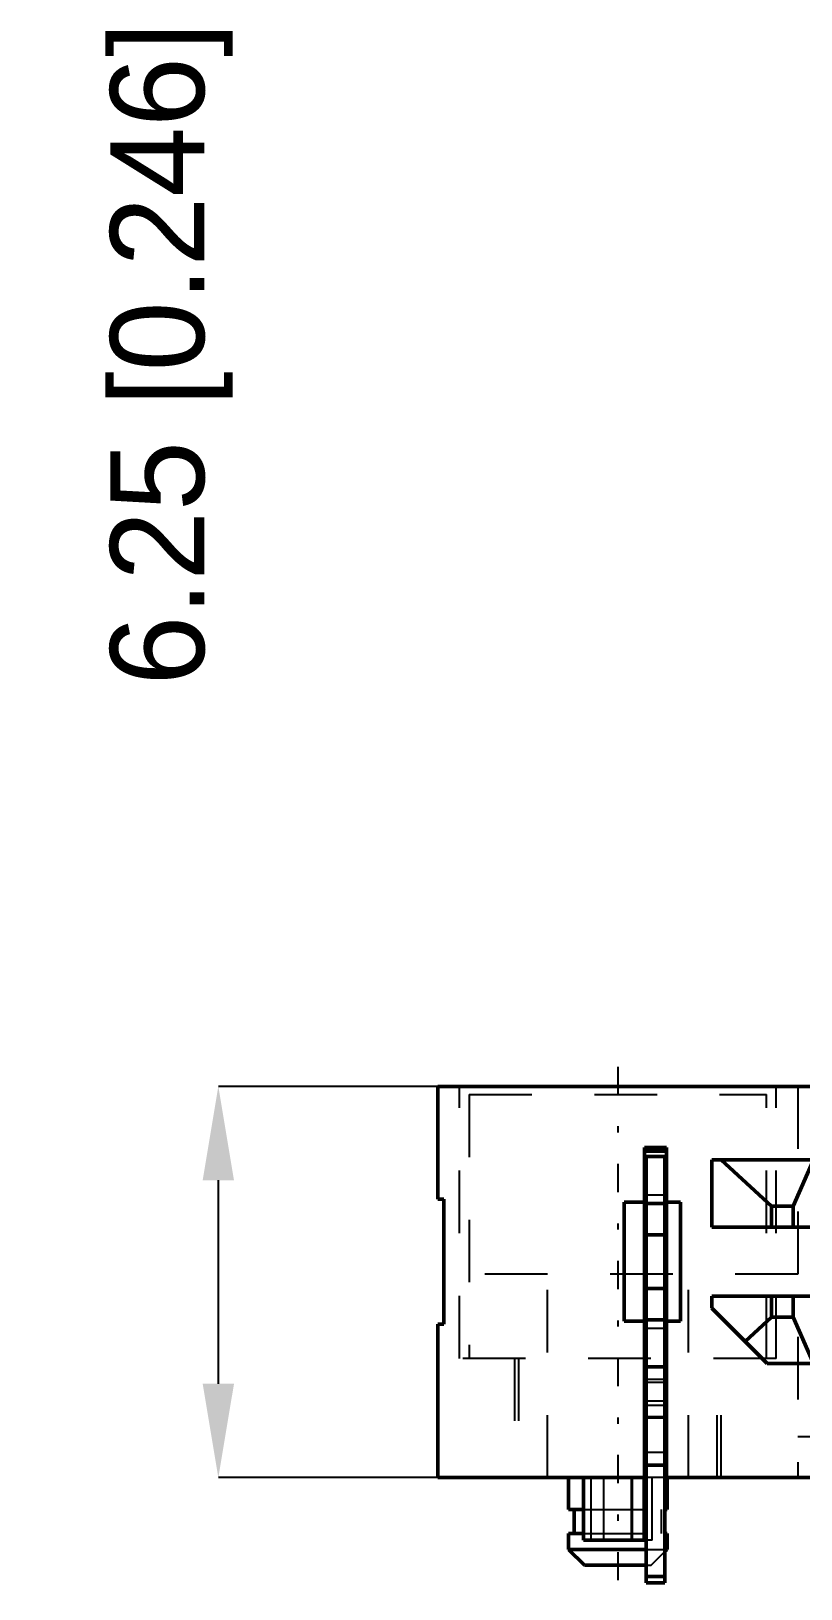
# Model space of a CAD drawing. Header units: millimetres. Extents: x -37 to 30.5, y -5.2 to 19.7.
# Drawn here: x -36.99 to -24.7, y -5.23 to 19.65 of the extents above; entities that cross this region are included whole.
import ezdxf

# ---------------------------------------------------------------- set-up
doc = ezdxf.new("R2010")
doc.units = ezdxf.units.MM
doc.linetypes.add('Center', pattern=[1.5, 0.45, -0.5, 0.05, -0.5])
doc.linetypes.add('Dashed', pattern=[2, 1, -1])
for name, color, linetype, lineweight in [('AM_0', 7, 'Continuous', 50), ('AM_4', 3, 'Continuous', 25), ('AM_5', 3, 'Continuous', 25), ('AM_7', 7, 'Center', 25), ('AM_9', 6, 'Dashed', 25)]:
    doc.layers.add(name, color=color, linetype=linetype, lineweight=lineweight)
doc.dimstyles.new('ISO-25', dxfattribs={"dimtxt": 2.5, "dimasz": 2.5, "dimexe": 1.25, "dimexo": 0.625, "dimtad": 1, "dimtxsty": 'Standard', "dimcen": 2.5, "dimadec": 0, "dimazin": 0, "dimtfac": 1, "dimtmove": 0, "dimatfit": 3, "dimfxl": 1, "dimarcsym": 0})

# ---------------------------------------------------------------- blocks, each defined once
blk = doc.blocks.new('2_ERM8_060_01_D_RA_TR_terminal_0_in_ERM8_060_01_L_D_RA_TR_0')
at = {"layer": 'AM_0'}
for p, q in [((30.5, 2.8), (-30.5, 2.8)), ((-30.5, 1), (-30.5, 2.8)), ((-27.2, 1.822), (-27.2, -3.45)), ((-26.85, 1.822), (-27.2, 1.822)), ((-26.85, 1.767), (-27.2, 1.767)), ((-26.85, 1.822), (-26.85, -3.45)), ((-27.175, 1.68), (-27.175, -5.13)), ((-26.875, 1.68), (-27.175, 1.68)), ((-26.875, 1.68), (-26.875, -5.13)), ((26.125, 1.625), (-26.125, 1.625)), ((-26.125, 0.55), (-26.125, 1.625)), ((-25.175, 0.887), (-25.975, 1.625)), ((-24.505, 1.625), (-24.825, 0.887)), ((-30.4, 1), (-30.5, 1)), ((-30.4, -1), (-30.4, 1)), ((-27.2, 0.95), (-27.525, 0.95)), ((-27.525, 0.95), (-27.525, -0.95)), ((-26.875, 0.93), (-27.175, 0.93)), ((-26.625, 0.95), (-26.85, 0.95)), ((-26.625, -0.95), (-26.625, 0.95)), ((-24.825, 0.887), (-25.175, 0.887)), ((-25.175, 0.55), (-25.175, 0.887)), ((-24.825, 0.55), (-24.825, 0.887)), ((-24.55, 0.55), (-26.125, 0.55)), ((-26.875, 0.43), (-27.175, 0.43)), ((-26.875, -0.43), (-27.175, -0.43)), ((-26.125, -0.55), (-24.55, -0.55)), ((-26.125, -0.743), (-26.125, -0.55)), ((-25.242, -1.625), (-26.125, -0.743)), ((-25.175, -0.887), (-25.175, -0.55)), ((-24.825, -0.887), (-24.825, -0.55)), ((-27.525, -0.95), (-27.2, -0.95)), ((-26.875, -0.93), (-27.175, -0.93)), ((-26.85, -0.95), (-26.625, -0.95)), ((-25.594, -1.274), (-25.175, -0.887)), ((-24.825, -0.887), (-25.175, -0.887)), ((-24.825, -0.887), (-24.505, -1.625)), ((-30.5, -1), (-30.4, -1)), ((-30.5, -3.45), (-30.5, -1)), ((-26.85, -1.68), (-27.2, -1.68)), ((25.242, -1.625), (-25.242, -1.625)), ((-27.175, -2.48), (-27.2, -2.48)), ((-26.85, -2.48), (-26.875, -2.48)), ((-27.175, -3.45), (-30.5, -3.45)), ((-28.41, -3.45), (-28.41, -3.961)), ((-28.175, -3.45), (-28.175, -4.45)), ((-26.875, -3.25), (-27.175, -3.25)), ((-24.065, -3.45), (-26.875, -3.45)), ((-26.84, -3.961), (-26.84, -3.45)), ((-28.41, -3.961), (-28.175, -3.961)), ((-28.323, -3.961), (-28.323, -4.342)), ((-26.875, -3.961), (-26.84, -3.961)), ((-28.41, -4.342), (-28.175, -4.342)), ((-28.41, -4.342), (-28.41, -4.596)), ((-27.175, -4.45), (-28.175, -4.45)), ((-26.875, -4.342), (-26.84, -4.342)), ((-26.84, -4.596), (-26.84, -4.342)), ((-28.41, -4.596), (-28.156, -4.85)), ((-28.41, -4.596), (-27.175, -4.596)), ((-26.875, -4.631), (-26.84, -4.596)), ((-26.875, -4.596), (-26.84, -4.596)), ((-28.156, -4.85), (-27.175, -4.85)), ((-26.875, -5.03), (-27.175, -5.03)), ((-26.875, -5.13), (-27.175, -5.13))]:
    blk.add_line(p, q, dxfattribs=at)
at = {"layer": 'AM_4'}
for p, q in [((-27.175, -1.93), (-27.2, -1.93)), ((-26.875, -1.88), (-27.175, -1.88)), ((-26.85, -1.93), (-26.875, -1.93)), ((-27.175, -2.23), (-27.2, -2.23)), ((-26.85, -2.23), (-26.875, -2.23)), ((-26.875, -3.05), (-27.175, -3.05)), ((-28.051, -4.45), (-28.051, -3.45)), ((-27.85, -4.45), (-27.85, -3.45)), ((-27.392, -4.45), (-27.392, -3.45)), ((-27.187, -4.45), (-27.187, -3.45)), ((-26.875, -3.45), (-27.175, -3.45))]:
    blk.add_line(p, q, dxfattribs=at)
at = {"layer": 'AM_7'}
blk.add_line((-27.625, 3.112), (-27.625, -5.226), dxfattribs=at)
at = {"layer": 'AM_9'}
for p, q in [((-30.15, -1.545), (-30.15, 2.8)), ((-25.1, -1.545), (-25.1, 2.8)), ((-24.75, 2.8), (-24.75, -3.45)), ((-30, 2.67), (-25.25, 2.67)), ((-30, 2.67), (-30, -1.545)), ((-25.25, -1.545), (-25.25, 2.67)), ((-27.175, 1.065), (-26.875, 1.065)), ((-24.75, -0.2), (-30.4, -0.2)), ((-28.75, -3.45), (-28.75, -0.2)), ((-26.5, -3.45), (-26.5, -0.2)), ((-26.875, -1.065), (-27.175, -1.065)), ((-25.1, -1.545), (-30.15, -1.545)), ((-29.275, -1.545), (-29.275, -3.45)), ((-29.212, -1.545), (-29.212, -3.45)), ((-26.038, -3.45), (-26.038, -1.545)), ((-25.975, -3.45), (-25.975, -1.545)), ((-26.875, -1.93), (-27.175, -1.93)), ((-26.875, -2.23), (-27.175, -2.23)), ((-26.875, -2.3), (-27.175, -2.3)), ((-26.875, -2.48), (-27.175, -2.48)), ((-26.875, -2.5), (-27.175, -2.5)), ((-23.985, -2.8), (-24.75, -2.8)), ((-27.408, -4.45), (-27.408, -3.45)), ((-27.213, -4.45), (-27.213, -3.45)), ((-27.075, -4.45), (-27.075, -3.45)), ((-28.175, -3.961), (-26.875, -3.961)), ((-26.927, -4.342), (-26.927, -3.961)), ((-28.175, -4.342), (-26.875, -4.342)), ((-27.075, -4.45), (-27.175, -4.45)), ((-27.175, -4.596), (-26.875, -4.596)), ((-27.094, -4.85), (-26.875, -4.631)), ((-27.175, -4.85), (-27.094, -4.85))]:
    blk.add_line(p, q, dxfattribs=at)
blk = doc.blocks.new('*D3')
at = {"layer": 'AM_5', "color": 0, "lineweight": -2}
for p, q in [((-30.5, 2.8), (-34, 2.8)), ((-34, -1.95), (-34, 1.3)), ((-30.5, -3.45), (-34, -3.45))]:
    blk.add_line(p, q, dxfattribs=at)
at = {"layer": 'AM_5', "color": 0}
for points in [[(-33.75, 1.3), (-34.25, 1.3), (-34, 2.8)], [(-34.25, -1.95), (-33.75, -1.95), (-34, -3.45)]]:
    blk.add_solid(points, dxfattribs=at)
at = {"layer": 'Defpoints', "color": 0}
for p in [(-34, 2.8), (-30.5, 2.8), (-30.5, -3.45)]:
    blk.add_point(p, dxfattribs=at)
at = {"layer": 'AM_5', "color": 0, "insert": (-34.75, 14.5), "char_height": 1.5, "attachment_point": 5, "rotation": 90}
blk.add_mtext('6.25 [0.246]', dxfattribs=at)

msp = doc.modelspace()

# ---------------------------------------------------------------- block references
msp.add_blockref('2_ERM8_060_01_D_RA_TR_terminal_0_in_ERM8_060_01_L_D_RA_TR_0', (0, 0))

# ---------------------------------------------------------------- dimensions: what is measured, and where the dimension line sits
at = {"layer": 'AM_5'}
dim = msp.add_linear_dim(base=(-34, 2.8), p1=(-30.5, -3.45), p2=(-30.5, 2.8), angle=90, text='6.25 [0.246]', dimstyle='ISO-25', override={"dimtxt": 1.5, "dimasz": 1.5, "dimexe": 0, "dimexo": 0, "dimgap": 0.45}, dxfattribs=at)
dim.commit()
dim.dimension.update_dxf_attribs({"geometry": '*D3', "text_midpoint": (-34.75, 14.5), "dimtype": 160, "text_rotation": 90})

doc.saveas('drawing.dxf')
